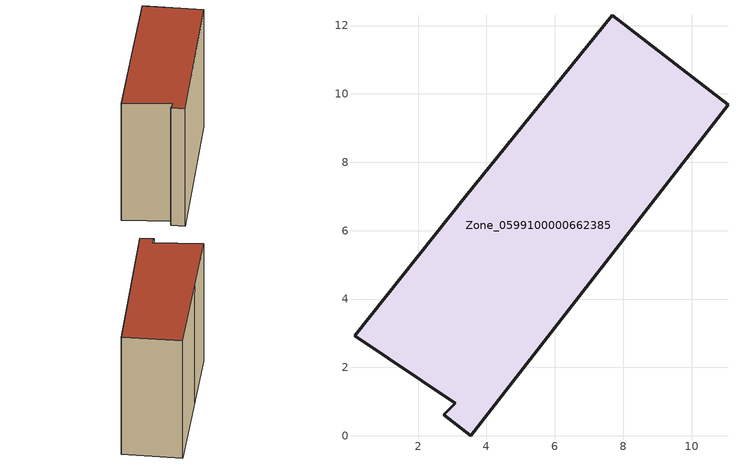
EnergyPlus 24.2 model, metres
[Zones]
Zone_0599100000662385
 floor ground (C_G): 3.54,0 2.74,0.62 3.09,0.95 0.14,2.93 3.38,6.99 7.68,12.3 11.07,9.68 z0
 wall outside (C_F): 3.54,0 11.07,9.68 7.68,12.3 3.38,6.99 0.14,2.93 3.09,0.95 2.74,0.62 3.54,0 z0:9.87
 roof outside (C_R): 2.74,0.62 3.54,0 11.07,9.68 7.68,12.3 3.38,6.99 0.14,2.93 3.09,0.95 z9.87
[BUILDING]
Pand.0599100000662385: North Axis=0; Terrain=City; Loads Convergence Tolerance Value=0.04; Temperature Convergence Tolerance Value=0.4; Solar Distribution=FullExterior; Maximum Number of Warmup Days=25; Minimum Number of Warmup Days=1
[Site:Location]
Rotterdam.The.Hague.AP_ZH_NLD Design_Conditions: Latitude=51.96; Longitude=4.45; Time Zone=1; Elevation=-4.5
[SITE:GROUNDTEMPERATURE:BUILDINGSURFACE]
18, 18, 18, 18, 18, 18, 18, 18, 18, 18, 18, 18
[MATERIAL] Thermal Absorptance=0.9; Solar Absorptance=0.7; Visible Absorptance=0.7
Name | Roughness | Thickness | Conductivity | Density | Specific Heat
G.TI.1946 | MediumSmooth | 0.15 | 1 | 540 | 1210
F.TI.1946 | Rough | 0.3 | 0.857143 | 1920 | 840
R.TI.1946 | MediumRough | 0.2 | 0.1 | 1500 | 1000
[CONSTRUCTION]
C_G: G.TI.1946
C_F: F.TI.1946
C_R: R.TI.1946
[ZONE]
Zone_0599100000662385: Type=1; Multiplier=1; Ceiling Height=Autocalculate; Volume=Autocalculate; Floor Area=autocalculate; Part of Total Floor Area=Yes
[ZONEINFILTRATION:DESIGNFLOWRATE]
Infil_Zone_0599100000662385: Zone or ZoneList or Space or SpaceList=Zone_0599100000662385; Schedule=AlwaysOn; Design Flow Rate Calculation Method=Flow/Area; Flow Rate per Floor Area=0.003; Constant Term Coefficient=1; Temperature Term Coefficient=0; Velocity Term Coefficient=0; Velocity Squared Term Coefficient=0
[HVACTEMPLATE:ZONE:IDEALLOADSAIRSYSTEM]
Zone_0599100000662385: Maximum Heating Supply Air Temperature=50; Minimum Cooling Supply Air Temperature=13; Maximum Heating Supply Air Humidity Ratio=0.0156; Minimum Cooling Supply Air Humidity Ratio=0.0077; Heating Limit=NoLimit; Cooling Limit=NoLimit; Dehumidification Control Type=ConstantSensibleHeatRatio; Cooling Sensible Heat Ratio=0.7; Dehumidification Setpoint=60; Humidification Control Type=None; Humidification Setpoint=30; Outdoor Air Method=None; Outdoor Air Flow Rate per Person=0.00944; Outdoor Air Flow Rate per Zone Floor Area=0; Outdoor Air Flow Rate per Zone=0; Demand Controlled Ventilation Type=None; Outdoor Air Economizer Type=NoEconomizer; Heat Recovery Type=None; Sensible Heat Recovery Effectiveness=0.7; Latent Heat Recovery Effectiveness=0.65
[ZONECONTROL:THERMOSTAT]
ThermostatControl_Zone_0599100000662385: Zone or ZoneList=Zone_0599100000662385; Control Type Schedule=DualSetpointControlType; Control 1=Thermostat_Zone_0599100000662385; Temperature Difference Between Cutout And Setpoint=0
[THERMOSTATSETPOINT:DUALSETPOINT]
Thermostat_Zone_0599100000662385: Heating Setpoint Temperature Schedule=HeatingSetpoint_Zone_0599100000662385; Cooling Setpoint Temperature Schedule=CoolingSetpoint_Zone_0599100000662385
[SCHEDULE:COMPACT]
HeatingSetpoint_Zone_0599100000662385: Through: 12/31, For: AllDays, Until: 24:00, 21
CoolingSetpoint_Zone_0599100000662385: Through: 12/31, For: AllDays, Until: 24:00, 24
DualSetpointControlType: Through: 12/31, For: AllDays, Until: 24:00, 4
AlwaysOn: Through: 12/31, For: AllDays, Until: 24:00, 1
